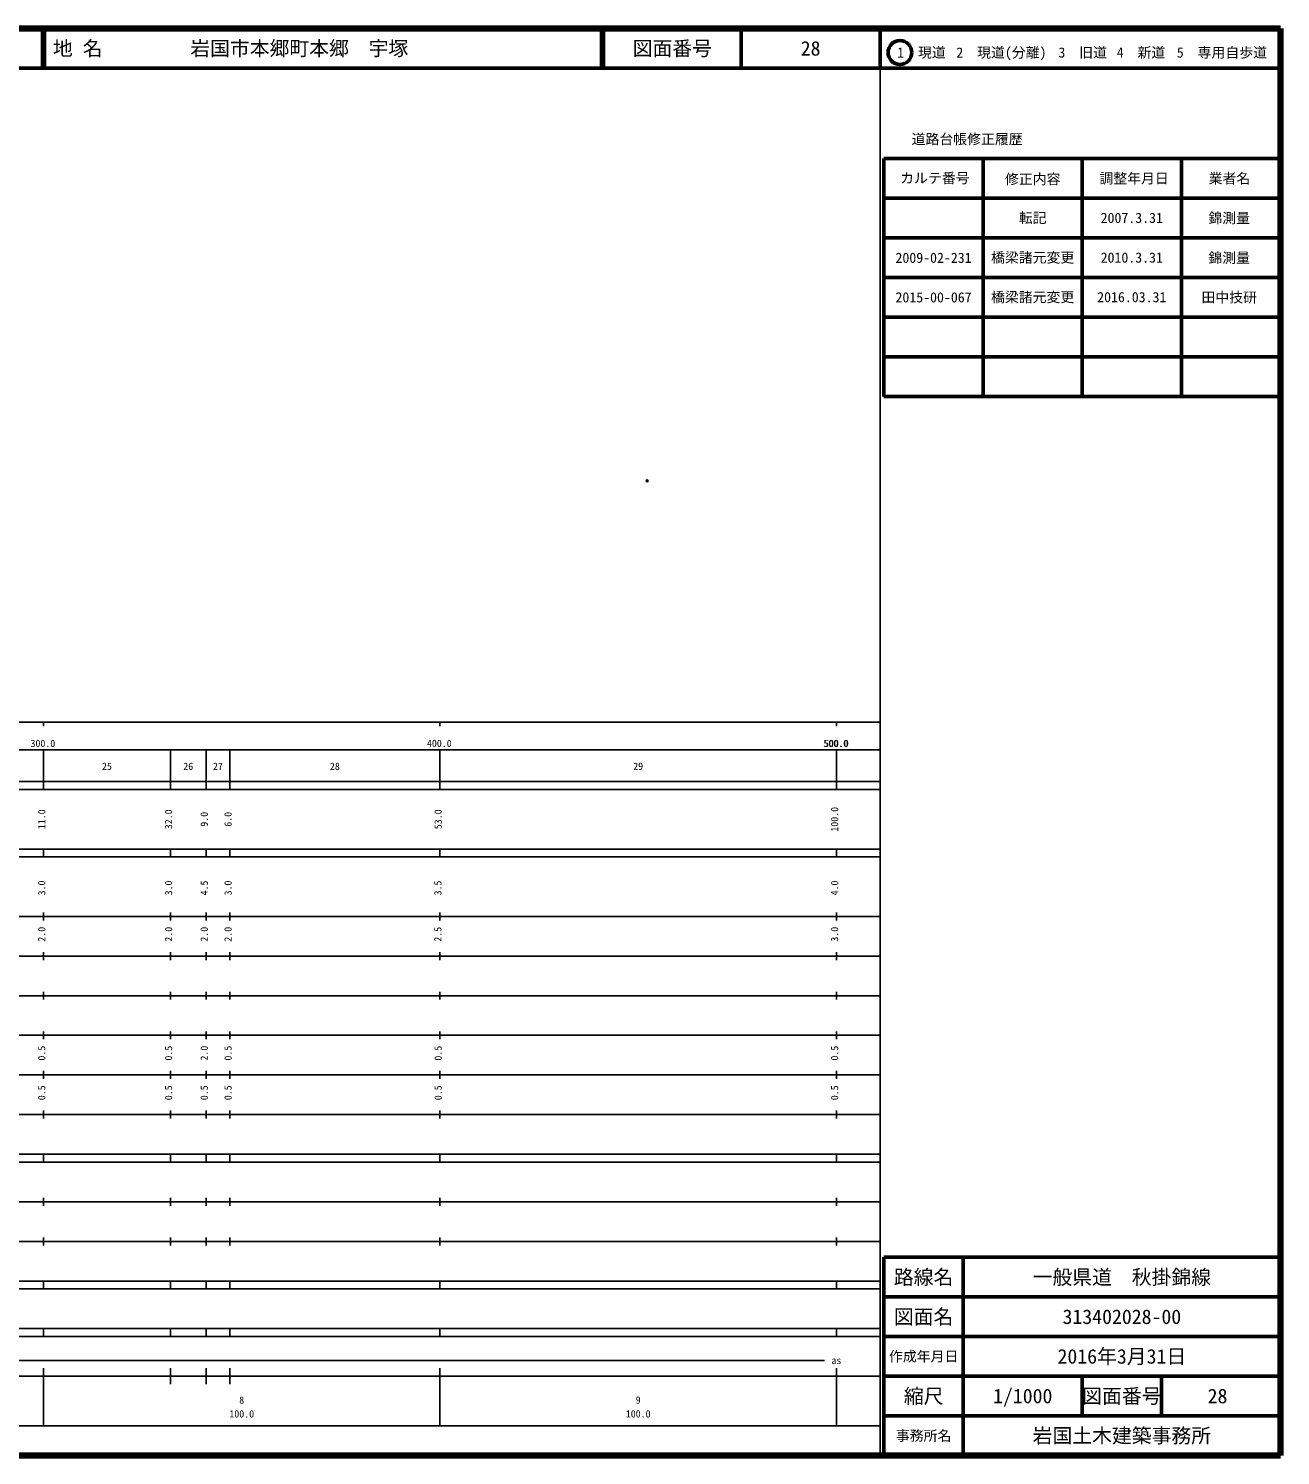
# Model space of a CAD drawing. Units: millimetres on the paper. Extents: x 40 to 680, y 20 to 380.
# Drawn here: x 364.2 to 680, y 20 to 380 of the extents above; entities that cross this region are included whole.
import ezdxf
from ezdxf.enums import TextEntityAlignment as Align

# ---------------------------------------------------------------- set-up
doc = ezdxf.new("R2010")
doc.units = ezdxf.units.MM
doc.header["$PDMODE"] = 32
doc.header["$PDSIZE"] = 0.5
doc.layers.add('M-OTRS', color=6, linetype='Continuous')
doc.layers.add('M-TTL-TXT', color=7, linetype='Continuous')
for name, color, linetype, lineweight in [('M-TTL', 2, 'Continuous', 140), ('M-TTL-BAND', 7, 'Continuous', 25), ('M-TTL-FRAM', 2, 'Continuous', 50), ('M-TTL-LINE', 7, 'Continuous', 50)]:
    doc.layers.add(name, color=color, linetype=linetype, lineweight=lineweight)
doc.styles.add('ＭＳ ゴシック', font='')
doc.styles.get('ＭＳ ゴシック').set_extended_font_data('MS Gothic')

msp = doc.modelspace()

# ---------------------------------------------------------------- linework, layer by layer
at = {"layer": 'M-OTRS'}
msp.add_point((520.251, 265.864), dxfattribs=at)
at = {"layer": 'M-TTL'}
for p, q in [((680, 380), (40, 380)), ((680, 20), (680, 380)), ((40, 20), (680, 20))]:
    msp.add_line(p, q, dxfattribs=at)
at = {"layer": 'M-TTL-BAND'}
for p, q in [((579, 20), (579, 370)), ((40, 205), (579, 205)), ((368, 205), (368, 204)), ((468, 205), (468, 204)), ((568, 205), (568, 204)), ((68, 198), (579, 198)), ((368, 188), (368, 198)), ((400, 188), (400, 198)), ((409, 188), (409, 198)), ((415, 188), (415, 198)), ((468, 188), (468, 198)), ((568, 188), (568, 198)), ((40, 190), (579, 190)), ((40, 188), (579, 188)), ((40, 173), (579, 173)), ((368, 171), (368, 173)), ((400, 171), (400, 173)), ((409, 171), (409, 173)), ((415, 171), (415, 173)), ((468, 171), (468, 173)), ((568, 171), (568, 173)), ((40, 171), (579, 171)), ((40, 156), (579, 156)), ((368, 155), (368, 157)), ((400, 155), (400, 157)), ((409, 155), (409, 157)), ((415, 155), (415, 157)), ((468, 155), (468, 157)), ((568, 155), (568, 157)), ((46, 146), (579, 146)), ((368, 145), (368, 147)), ((400, 145), (400, 147)), ((409, 145), (409, 147)), ((415, 145), (415, 147)), ((468, 145), (468, 147)), ((568, 145), (568, 147)), ((368, 135), (368, 137)), ((400, 135), (400, 137)), ((409, 135), (409, 137)), ((415, 135), (415, 137)), ((468, 135), (468, 137)), ((568, 135), (568, 137)), ((52, 136), (579, 136)), ((46, 126), (579, 126)), ((368, 125), (368, 127)), ((400, 125), (400, 127)), ((409, 125), (409, 127)), ((415, 125), (415, 127)), ((468, 125), (468, 127)), ((568, 125), (568, 127)), ((52, 116), (579, 116)), ((368, 115), (368, 117)), ((400, 115), (400, 117)), ((409, 115), (409, 117)), ((415, 115), (415, 117)), ((468, 115), (468, 117)), ((568, 115), (568, 117)), ((46, 106), (579, 106)), ((368, 105), (368, 107)), ((400, 105), (400, 107)), ((409, 105), (409, 107)), ((415, 105), (415, 107)), ((468, 105), (468, 107)), ((568, 105), (568, 107)), ((40, 96), (579, 96)), ((40, 94), (579, 94)), ((368, 94), (368, 96)), ((400, 94), (400, 96)), ((409, 94), (409, 96)), ((415, 94), (415, 96)), ((468, 94), (468, 96)), ((568, 94), (568, 96)), ((49, 84), (579, 84)), ((368, 83), (368, 85)), ((400, 83), (400, 85)), ((409, 83), (409, 85)), ((415, 83), (415, 85)), ((468, 83), (468, 85)), ((568, 83), (568, 85)), ((40, 74), (579, 74)), ((368, 73), (368, 75)), ((400, 73), (400, 75)), ((409, 73), (409, 75)), ((415, 73), (415, 75)), ((468, 73), (468, 75)), ((568, 73), (568, 75)), ((40, 64), (579, 64)), ((40, 62), (579, 62)), ((368, 62), (368, 64)), ((400, 62), (400, 64)), ((409, 62), (409, 64)), ((415, 62), (415, 64)), ((468, 62), (468, 64)), ((568, 62), (568, 64)), ((40, 52), (579, 52)), ((368, 50), (368, 52)), ((400, 50), (400, 52)), ((409, 50), (409, 52)), ((415, 50), (415, 52)), ((468, 50), (468, 52)), ((568, 50), (568, 52)), ((40, 50), (579, 50)), ((71, 44), (565, 44)), ((40, 40), (579, 40)), ((368, 27.5), (368, 42)), ((400, 38), (400, 42)), ((409, 38), (409, 42)), ((415, 38), (415, 42)), ((468, 27.5), (468, 42)), ((568, 27.5), (568, 42)), ((68, 27.5), (579, 27.5))]:
    msp.add_line(p, q, dxfattribs=at)
at = {"layer": 'M-TTL-FRAM'}
for p, q in [((580, 347.197), (580, 287.197)), ((580, 347.197), (680, 347.197)), ((580, 287.197), (680, 287.197)), ((680, 70), (580, 70)), ((580, 70), (580, 20))]:
    msp.add_line(p, q, dxfattribs=at)
at = {"layer": 'M-TTL-LINE'}
for p, q in [((367.75, 380), (367.75, 370)), ((368.25, 380), (368.25, 370)), ((508.747, 380), (508.747, 370)), ((509.247, 380), (509.247, 370)), ((543.997, 380), (543.997, 370)), ((579, 380), (579, 370)), ((40, 370), (680, 370)), ((605, 347.197), (605, 287.197)), ((630, 347.197), (630, 287.197)), ((655, 347.197), (655, 287.197)), ((580, 337.197), (680, 337.197)), ((580, 327.197), (680, 327.197)), ((580, 317.197), (680, 317.197)), ((580, 307.197), (680, 307.197)), ((580, 297.197), (680, 297.197)), ((600, 70), (600, 20)), ((680, 60), (580, 60)), ((680, 50), (580, 50)), ((680, 40), (580, 40)), ((630, 40), (630, 30)), ((650, 40), (650, 30)), ((680, 30), (580, 30))]:
    msp.add_line(p, q, dxfattribs=at)
msp.add_circle((584.031, 373.958), 3, dxfattribs=at)

# ---------------------------------------------------------------- texts
at = {"layer": 'M-TTL-BAND', "style": 'ＭＳ ゴシック'}
for s, p in [('300.0', (367.844, 198.195)), ('400.0', (467.844, 198.195)), ('500.0', (567.844, 198.195)), ('500.0', (568, 198.195)), ('25', (384, 192.405)), ('26', (404.5, 192.405)), ('27', (412, 192.405)), ('28', (441.5, 192.405)), ('29', (518, 192.405)), ('as', (568, 42.5)), ('8', (418, 32.523)), ('9', (518, 32.523)), ('100.0', (418, 29.033)), ('100.0', (518, 29.033))]:
    msp.add_text(s, height=1.833, dxfattribs=at).set_placement(p, align=Align.BOTTOM_CENTER)
for s, p in [('11.0', (369, 180.5)), ('32.0', (401, 180.5)), ('9.0', (410, 180.5)), ('6.0', (416, 180.5)), ('53.0', (469, 180.5)), ('100.0', (569, 180.5)), ('3.0', (369, 163.174)), ('3.0', (401, 163.174)), ('4.5', (410, 163.174)), ('3.0', (416, 163.174)), ('3.5', (468.922, 163.174)), ('4.0', (569, 163.174)), ('2.0', (369, 151.5)), ('2.0', (401, 151.5)), ('2.0', (410, 151.5)), ('2.0', (416, 151.5)), ('2.5', (468.922, 151.5)), ('3.0', (569, 151.5)), ('0.5', (369, 121.5)), ('0.5', (401, 121.5)), ('2.0', (410, 121.5)), ('0.5', (416, 121.5)), ('0.5', (469, 121.5)), ('0.5', (569, 121.5)), ('0.5', (369, 111.5)), ('0.5', (401, 111.5)), ('0.5', (410, 111.5)), ('0.5', (416, 111.5)), ('0.5', (469, 111.5)), ('0.5', (569, 111.5))]:
    msp.add_text(s, height=1.833, rotation=90, dxfattribs=at).set_placement(p, align=Align.BOTTOM_CENTER)
at = {"layer": 'M-TTL-TXT', "style": 'ＭＳ ゴシック'}
for s, p in [('地 名', (370.38, 375)), ('岩国市本郷町本郷\u3000宇塚', (405.024, 375))]:
    msp.add_text(s, height=3.666, dxfattribs=at).set_placement(p, align=Align.MIDDLE_LEFT)
for s, height, p in [('図面番号', 3.666, (526.622, 375)), ('28', 3.666, (561.497, 375)), ('1\u3000現道', 2.566, (589.448, 373.958)), ('2\u3000現道(分離)', 2.566, (609.619, 373.958)), ('3\u3000旧道', 2.566, (630.121, 373.958)), ('4\u3000新道', 2.566, (644.824, 373.958)), ('5\u3000専用自歩道', 2.566, (665.228, 373.958)), ('道路台帳修正履歴', 2.566, (600.968, 352.113)), ('カルテ番号', 2.566, (592.839, 342.277)), ('修正内容', 2.566, (617.509, 342.023)), ('調整年月日', 2.566, (643.089, 342.197)), ('業者名', 2.566, (667.134, 342.197)), ('転記', 2.566, (617.5, 332.245)), ('2007.3.31', 2.566, (642.5, 332.245)), ('錦測量', 2.566, (667.077, 332.189)), ('2009-02-231', 2.566, (592.5, 322.165)), ('橋梁諸元変更', 2.566, (617.5, 322.222)), ('2010.3.31', 2.566, (642.5, 322.222)), ('錦測量', 2.566, (667.077, 322.165)), ('2015-00-067', 2.566, (592.5, 312.189)), ('橋梁諸元変更', 2.566, (617.5, 312.245)), ('2016.03.31', 2.566, (642.5, 312.245)), ('田中技研', 2.566, (667.077, 312.189)), ('路線名', 3.666, (590, 65)), ('路線名', 3.666, (590, 65)), ('一般県道\u3000秋掛錦線', 3.666, (640, 65)), ('図面名', 3.666, (590, 55)), ('図面名', 3.666, (590, 55)), ('313402028-00', 3.666, (640, 55)), ('2016年3月31日', 3.666, (640, 45)), ('作成年月日', 2.566, (590, 45)), ('作成年月日', 2.566, (590, 45)), ('縮尺', 3.666, (590, 35)), ('縮尺', 3.666, (590, 35)), ('1/1000', 3.666, (615, 35)), ('図面番号', 3.666, (640, 35)), ('図面番号', 3.666, (640, 35)), ('28', 3.666, (664.125, 35)), ('事務所名', 2.566, (590, 25)), ('事務所名', 2.566, (590, 25)), ('岩国土木建築事務所', 3.666, (640, 25))]:
    msp.add_text(s, height=height, dxfattribs=at).set_placement(p, align=Align.MIDDLE_CENTER)

doc.saveas('drawing.dxf')
